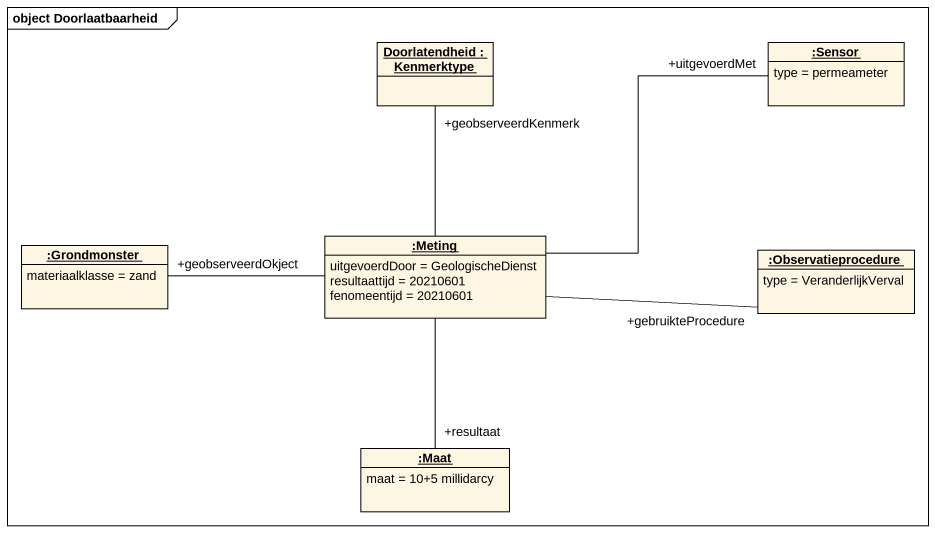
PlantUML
@startuml
mainframe object Doorlaatbaarheid
hide circle
hide empty members
object "Doorlatendheid : Kenmerktype" as Doorlatendheid
object ":Sensor" as Sensor {
  type = permeameter
}
object ":Grondmonster" as Grondmonster {
  materiaalklasse = zand
}
object ":Meting" as Meting {
  uitgevoerdDoor = GeologischeDienst
  resultaattijd = 20210601
  fenomeentijd = 20210601
}
object ":Observatieprocedure" as Observatieprocedure {
  type = VeranderlijkVerval
}
object ":Maat" as Maat {
  maat = 10+5 millidarcy
}
Meting -up- "+geobserveerdKenmerk" Doorlatendheid
Meting -right- "+uitgevoerdMet" Sensor
Meting -left- "+geobserveerdOkject" Grondmonster
Meting -right- "+gebruikteProcedure" Observatieprocedure
Meting -- "+resultaat" Maat
@enduml
